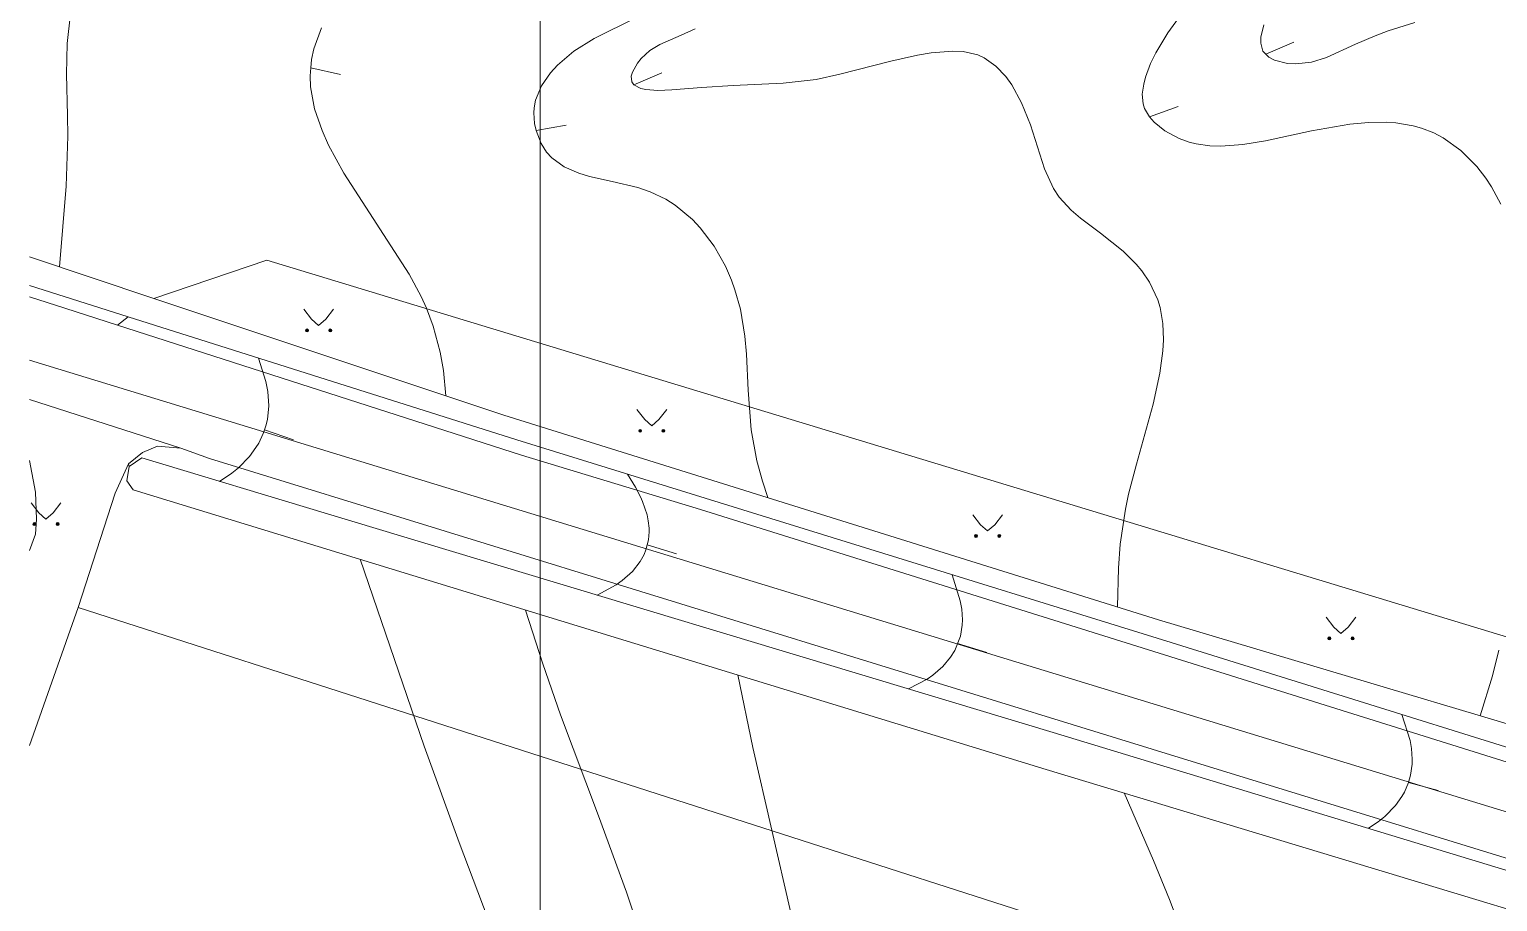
# Model space of a CAD drawing. Extents: x 1000 to 4000, y -5000 to -1000.
# Drawn here: x 1000 to 1096.1, y -4665.5 to -4608.3 of the extents above; entities that cross this region are included whole.
import ezdxf

# ---------------------------------------------------------------- set-up
doc = ezdxf.new("R2010")
doc.units = 0
doc.header["$MEASUREMENT"] = 0
for name, color, linetype in [('границы команд_1', 10, 'CONTINUOUS'), ('СЛОЙ_11', 7, 'CONTINUOUS'), ('СЛОЙ_24', 7, 'CONTINUOUS'), ('СЛОЙ_30', 7, 'CONTINUOUS'), ('СЛОЙ_31', 7, 'CONTINUOUS'), ('СЛОЙ_40', 7, 'CONTINUOUS'), ('СЛОЙ_41', 7, 'CONTINUOUS'), ('СЛОЙ_50', 7, 'CONTINUOUS'), ('СЛОЙ_51', 7, 'CONTINUOUS'), ('СЛОЙ_52', 7, 'CONTINUOUS')]:
    doc.layers.add(name, color=color, linetype=linetype)

msp = doc.modelspace()

# ---------------------------------------------------------------- linework, layer by layer
at = {"layer": 'границы команд_1', "color": 251, "lineweight": 0}
msp.add_lwpolyline([(1033.439, -1863.261), (3102.461, -1863.261), (3102.461, -4710.896), (1033.439, -4710.896)], close=True, dxfattribs=at)
at = {"layer": 'СЛОЙ_11', "color": 253, "linetype": 'Continuous', "lineweight": 0}
msp.add_lwpolyline([(1003.192, -4646.212), (1135.852, -4688.955), (1171.916, -4700.006), (1238.222, -4718.174)], dxfattribs=at)
at = {"layer": 'СЛОЙ_24', "color": 253, "linetype": 'Continuous', "lineweight": 0}
for points in [[(1000, -4625.856), (1002.315, -4626.602), (1005.78, -4627.718)], [(1005.78, -4627.718), (1032.221, -4636.237), (1043.957, -4639.789), (1109.441, -4660.33), (1148.996, -4672.236), (1235.457, -4698.921), (1300.243, -4718.462), (1378.163, -4742.556), (1437.732, -4760.977), (1491.394, -4777.155), (1550.447, -4795.016), (1617.745, -4815.624)], [(1003.192, -4646.212), (1005.616, -4638.724), (1006.491, -4636.798), (1007.401, -4636.063), (1008.381, -4635.642), (1009.922, -4635.783), (1011.787, -4636.455)], [(1000, -4636.584), (1000.403, -4638.653), (1000.473, -4640.439), (1000.403, -4641.42), (1000, -4642.483)], [(1011.787, -4636.455), (1073.522, -4655.498), (1108.561, -4666.283), (1150.81, -4679.1), (1180.738, -4688.415), (1213.221, -4698.64), (1268.526, -4715.624), (1324.533, -4732.502), (1393.003, -4753.514), (1463.039, -4775.126), (1521.816, -4792.247)], [(1000, -4655.264), (1003.192, -4646.212)]]:
    msp.add_lwpolyline(points, dxfattribs=at)
at = {"layer": 'СЛОЙ_30', "color": 253, "linetype": 'Continuous', "lineweight": 0}
for points in [[(1000, -4623.235), (1008.154, -4625.958)], [(1019.512, -4640.09), (1007.366, -4636.413), (1006.526, -4636.973), (1006.386, -4637.919), (1006.806, -4638.514)], [(1019.512, -4640.09), (1067.046, -4654.412), (1106.427, -4666.394), (1130.869, -4674.213)]]:
    msp.add_lwpolyline(points, dxfattribs=at)
at = {"layer": 'СЛОЙ_31', "color": 253, "linetype": 'Continuous', "lineweight": 0}
for points in [[(1000, -4625.109), (1006.466, -4627.16)], [(1008.154, -4625.958), (1031.066, -4633.61), (1073.946, -4647.02), (1109.791, -4657.738), (1149.906, -4669.855), (1242.206, -4698.151), (1301.223, -4716.081), (1391.885, -4742.976), (1438.152, -4757.194), (1489.188, -4772.743), (1513.552, -4780.517)], [(1006.466, -4627.16), (1031.916, -4635.234), (1053.477, -4641.921), (1074.76, -4648.504), (1109.308, -4659.292), (1149.352, -4671.338), (1238.152, -4698.794), (1300.67, -4717.774), (1378.59, -4741.868), (1436.827, -4759.518), (1518.257, -4784.378), (1594.911, -4807.634), (1615.708, -4813.925)], [(1006.806, -4638.514), (1066.591, -4656.828), (1105.816, -4668.727), (1142.304, -4679.765), (1211.716, -4701.161), (1268.386, -4718.285), (1323.833, -4734.953), (1392.303, -4756.316), (1512.423, -4792.759)]]:
    msp.add_lwpolyline(points, dxfattribs=at)
at = {"layer": 'СЛОЙ_40', "color": 253, "linetype": 'Continuous', "lineweight": 0}
for p, q in [((1006.466, -4627.16), (1005.78, -4627.718)), ((1006.491, -4636.798), (1006.526, -4636.973))]:
    msp.add_line(p, q, dxfattribs=at)
msp.add_lwpolyline([(1008.154, -4625.958), (1015.555, -4623.455), (1144.691, -4662.736), (1269.301, -4700.364), (1397.307, -4738.974), (1520.783, -4776.157)], dxfattribs=at)
at = {"layer": 'СЛОЙ_41', "color": 253, "linetype": 'Continuous', "lineweight": 0}
for p, q in [((1017.971, -4626.67), (1018.481, -4627.32)), ((1018.481, -4627.32), (1018.941, -4627.73)), ((1019.411, -4627.32), (1018.941, -4627.73)), ((1019.921, -4626.67), (1019.411, -4627.32)), ((1039.782, -4633.252), (1040.292, -4633.902)), ((1040.292, -4633.902), (1040.752, -4634.312)), ((1041.222, -4633.902), (1040.752, -4634.312)), ((1041.732, -4633.252), (1041.222, -4633.902)), ((1000.115, -4639.361), (1000.625, -4640.011)), ((1002.065, -4639.361), (1001.555, -4640.011)), ((1000.625, -4640.011), (1001.085, -4640.421)), ((1001.555, -4640.011), (1001.085, -4640.421)), ((1061.771, -4640.142), (1062.281, -4640.792)), ((1062.281, -4640.792), (1062.741, -4641.202)), ((1063.211, -4640.792), (1062.741, -4641.202)), ((1063.721, -4640.142), (1063.211, -4640.792)), ((1084.911, -4646.851), (1085.421, -4647.501)), ((1085.421, -4647.501), (1085.881, -4647.911)), ((1086.351, -4647.501), (1085.881, -4647.911)), ((1086.861, -4646.851), (1086.351, -4647.501))]:
    msp.add_line(p, q, dxfattribs=at)
for centre in [(1018.185, -4628.058), (1019.706, -4628.058), (1039.996, -4634.64), (1041.517, -4634.64), (1000.329, -4640.749), (1001.85, -4640.749), (1061.985, -4641.53), (1063.506, -4641.53), (1085.125, -4648.239), (1086.646, -4648.239)]:
    msp.add_circle(centre, 0.0976, dxfattribs=at)
for points in [[(1018.089, -4628.077), (1018.087, -4628.058), (1018.089, -4628.039)], [(1018.094, -4628.095), (1018.089, -4628.039), (1018.094, -4628.021)], [(1018.089, -4628.077), (1018.089, -4628.039), (1018.094, -4628.095)], [(1018.103, -4628.112), (1018.094, -4628.021), (1018.103, -4628.004)], [(1018.094, -4628.095), (1018.094, -4628.021), (1018.103, -4628.112)], [(1018.116, -4628.127), (1018.103, -4628.004), (1018.116, -4627.989)], [(1018.103, -4628.112), (1018.103, -4628.004), (1018.116, -4628.127)], [(1018.13, -4628.139), (1018.116, -4627.989), (1018.13, -4627.977)], [(1018.116, -4628.127), (1018.116, -4627.989), (1018.13, -4628.139)], [(1018.147, -4628.148), (1018.13, -4627.977), (1018.147, -4627.968)], [(1018.13, -4628.139), (1018.13, -4627.977), (1018.147, -4628.148)], [(1018.166, -4628.154), (1018.147, -4627.968), (1018.166, -4627.962)], [(1018.147, -4628.148), (1018.147, -4627.968), (1018.166, -4628.154)], [(1018.185, -4628.156), (1018.166, -4627.962), (1018.185, -4627.96)], [(1018.166, -4628.154), (1018.166, -4627.962), (1018.185, -4628.156)], [(1019.61, -4628.077), (1019.608, -4628.058), (1019.61, -4628.039)], [(1019.615, -4628.095), (1019.61, -4628.039), (1019.615, -4628.021)], [(1019.61, -4628.077), (1019.61, -4628.039), (1019.615, -4628.095)], [(1019.624, -4628.112), (1019.615, -4628.021), (1019.624, -4628.004)], [(1019.615, -4628.095), (1019.615, -4628.021), (1019.624, -4628.112)], [(1019.637, -4628.127), (1019.624, -4628.004), (1019.637, -4627.989)], [(1019.624, -4628.112), (1019.624, -4628.004), (1019.637, -4628.127)], [(1019.651, -4628.139), (1019.637, -4627.989), (1019.651, -4627.977)], [(1019.637, -4628.127), (1019.637, -4627.989), (1019.651, -4628.139)], [(1019.668, -4628.148), (1019.651, -4627.977), (1019.668, -4627.968)], [(1019.651, -4628.139), (1019.651, -4627.977), (1019.668, -4628.148)], [(1019.687, -4628.154), (1019.668, -4627.968), (1019.687, -4627.962)], [(1019.668, -4628.148), (1019.668, -4627.968), (1019.687, -4628.154)], [(1019.706, -4628.156), (1019.687, -4627.962), (1019.706, -4627.96)], [(1019.687, -4628.154), (1019.687, -4627.962), (1019.706, -4628.156)], [(1039.9, -4634.659), (1039.898, -4634.64), (1039.9, -4634.621)], [(1039.905, -4634.677), (1039.9, -4634.621), (1039.905, -4634.603)], [(1039.9, -4634.659), (1039.9, -4634.621), (1039.905, -4634.677)], [(1039.914, -4634.694), (1039.905, -4634.603), (1039.914, -4634.586)], [(1039.905, -4634.677), (1039.905, -4634.603), (1039.914, -4634.694)], [(1039.927, -4634.709), (1039.914, -4634.586), (1039.927, -4634.571)], [(1039.914, -4634.694), (1039.914, -4634.586), (1039.927, -4634.709)], [(1039.941, -4634.721), (1039.927, -4634.571), (1039.941, -4634.559)], [(1039.927, -4634.709), (1039.927, -4634.571), (1039.941, -4634.721)], [(1039.958, -4634.73), (1039.941, -4634.559), (1039.958, -4634.55)], [(1039.941, -4634.721), (1039.941, -4634.559), (1039.958, -4634.73)], [(1039.977, -4634.736), (1039.958, -4634.55), (1039.977, -4634.544)], [(1039.958, -4634.73), (1039.958, -4634.55), (1039.977, -4634.736)], [(1039.996, -4634.738), (1039.977, -4634.544), (1039.996, -4634.542)], [(1039.977, -4634.736), (1039.977, -4634.544), (1039.996, -4634.738)], [(1041.421, -4634.659), (1041.419, -4634.64), (1041.421, -4634.621)], [(1041.426, -4634.677), (1041.421, -4634.621), (1041.426, -4634.603)], [(1041.421, -4634.659), (1041.421, -4634.621), (1041.426, -4634.677)], [(1041.435, -4634.694), (1041.426, -4634.603), (1041.435, -4634.586)], [(1041.426, -4634.677), (1041.426, -4634.603), (1041.435, -4634.694)], [(1041.448, -4634.709), (1041.435, -4634.586), (1041.448, -4634.571)], [(1041.435, -4634.694), (1041.435, -4634.586), (1041.448, -4634.709)], [(1041.462, -4634.721), (1041.448, -4634.571), (1041.462, -4634.559)], [(1041.448, -4634.709), (1041.448, -4634.571), (1041.462, -4634.721)], [(1041.479, -4634.73), (1041.462, -4634.559), (1041.479, -4634.55)], [(1041.462, -4634.721), (1041.462, -4634.559), (1041.479, -4634.73)], [(1041.498, -4634.736), (1041.479, -4634.55), (1041.498, -4634.544)], [(1041.479, -4634.73), (1041.479, -4634.55), (1041.498, -4634.736)], [(1041.517, -4634.738), (1041.498, -4634.544), (1041.517, -4634.542)], [(1041.498, -4634.736), (1041.498, -4634.544), (1041.517, -4634.738)], [(1000.233, -4640.768), (1000.231, -4640.749), (1000.233, -4640.73)], [(1000.238, -4640.786), (1000.233, -4640.73), (1000.238, -4640.712)], [(1000.233, -4640.768), (1000.233, -4640.73), (1000.238, -4640.786)], [(1000.247, -4640.803), (1000.238, -4640.712), (1000.247, -4640.695)], [(1000.238, -4640.786), (1000.238, -4640.712), (1000.247, -4640.803)], [(1000.26, -4640.818), (1000.247, -4640.695), (1000.26, -4640.68)], [(1000.247, -4640.803), (1000.247, -4640.695), (1000.26, -4640.818)], [(1000.274, -4640.83), (1000.26, -4640.68), (1000.274, -4640.668)], [(1000.26, -4640.818), (1000.26, -4640.68), (1000.274, -4640.83)], [(1000.291, -4640.839), (1000.274, -4640.668), (1000.291, -4640.659)], [(1000.274, -4640.83), (1000.274, -4640.668), (1000.291, -4640.839)], [(1000.31, -4640.845), (1000.291, -4640.659), (1000.31, -4640.653)], [(1000.291, -4640.839), (1000.291, -4640.659), (1000.31, -4640.845)], [(1000.329, -4640.847), (1000.31, -4640.653), (1000.329, -4640.651)], [(1000.31, -4640.845), (1000.31, -4640.653), (1000.329, -4640.847)], [(1001.754, -4640.768), (1001.752, -4640.749), (1001.754, -4640.73)], [(1001.759, -4640.786), (1001.754, -4640.73), (1001.759, -4640.712)], [(1001.754, -4640.768), (1001.754, -4640.73), (1001.759, -4640.786)], [(1001.768, -4640.803), (1001.759, -4640.712), (1001.768, -4640.695)], [(1001.759, -4640.786), (1001.759, -4640.712), (1001.768, -4640.803)], [(1001.781, -4640.818), (1001.768, -4640.695), (1001.781, -4640.68)], [(1001.768, -4640.803), (1001.768, -4640.695), (1001.781, -4640.818)], [(1001.795, -4640.83), (1001.781, -4640.68), (1001.795, -4640.668)], [(1001.781, -4640.818), (1001.781, -4640.68), (1001.795, -4640.83)], [(1001.812, -4640.839), (1001.795, -4640.668), (1001.812, -4640.659)], [(1001.795, -4640.83), (1001.795, -4640.668), (1001.812, -4640.839)], [(1001.831, -4640.845), (1001.812, -4640.659), (1001.831, -4640.653)], [(1001.812, -4640.839), (1001.812, -4640.659), (1001.831, -4640.845)], [(1001.85, -4640.847), (1001.831, -4640.653), (1001.85, -4640.651)], [(1001.831, -4640.845), (1001.831, -4640.653), (1001.85, -4640.847)], [(1061.889, -4641.549), (1061.887, -4641.53), (1061.889, -4641.511)], [(1061.894, -4641.567), (1061.889, -4641.511), (1061.894, -4641.493)], [(1061.889, -4641.549), (1061.889, -4641.511), (1061.894, -4641.567)], [(1061.903, -4641.584), (1061.894, -4641.493), (1061.903, -4641.476)], [(1061.894, -4641.567), (1061.894, -4641.493), (1061.903, -4641.584)], [(1061.916, -4641.599), (1061.903, -4641.476), (1061.916, -4641.461)], [(1061.903, -4641.584), (1061.903, -4641.476), (1061.916, -4641.599)], [(1061.93, -4641.611), (1061.916, -4641.461), (1061.93, -4641.449)], [(1061.916, -4641.599), (1061.916, -4641.461), (1061.93, -4641.611)], [(1061.947, -4641.62), (1061.93, -4641.449), (1061.947, -4641.44)], [(1061.93, -4641.611), (1061.93, -4641.449), (1061.947, -4641.62)], [(1061.966, -4641.626), (1061.947, -4641.44), (1061.966, -4641.434)], [(1061.947, -4641.62), (1061.947, -4641.44), (1061.966, -4641.626)], [(1061.985, -4641.628), (1061.966, -4641.434), (1061.985, -4641.432)], [(1061.966, -4641.626), (1061.966, -4641.434), (1061.985, -4641.628)], [(1063.41, -4641.549), (1063.408, -4641.53), (1063.41, -4641.511)], [(1063.415, -4641.567), (1063.41, -4641.511), (1063.415, -4641.493)], [(1063.41, -4641.549), (1063.41, -4641.511), (1063.415, -4641.567)], [(1063.424, -4641.584), (1063.415, -4641.493), (1063.424, -4641.476)], [(1063.415, -4641.567), (1063.415, -4641.493), (1063.424, -4641.584)], [(1063.437, -4641.599), (1063.424, -4641.476), (1063.437, -4641.461)], [(1063.424, -4641.584), (1063.424, -4641.476), (1063.437, -4641.599)], [(1063.451, -4641.611), (1063.437, -4641.461), (1063.451, -4641.449)], [(1063.437, -4641.599), (1063.437, -4641.461), (1063.451, -4641.611)], [(1063.468, -4641.62), (1063.451, -4641.449), (1063.468, -4641.44)], [(1063.451, -4641.611), (1063.451, -4641.449), (1063.468, -4641.62)], [(1063.487, -4641.626), (1063.468, -4641.44), (1063.487, -4641.434)], [(1063.468, -4641.62), (1063.468, -4641.44), (1063.487, -4641.626)], [(1063.506, -4641.628), (1063.487, -4641.434), (1063.506, -4641.432)], [(1063.487, -4641.626), (1063.487, -4641.434), (1063.506, -4641.628)], [(1085.029, -4648.258), (1085.027, -4648.239), (1085.029, -4648.22)], [(1085.034, -4648.276), (1085.029, -4648.22), (1085.034, -4648.202)], [(1085.029, -4648.258), (1085.029, -4648.22), (1085.034, -4648.276)], [(1085.043, -4648.293), (1085.034, -4648.202), (1085.043, -4648.185)], [(1085.034, -4648.276), (1085.034, -4648.202), (1085.043, -4648.293)], [(1085.056, -4648.308), (1085.043, -4648.185), (1085.056, -4648.17)], [(1085.043, -4648.293), (1085.043, -4648.185), (1085.056, -4648.308)], [(1085.07, -4648.32), (1085.056, -4648.17), (1085.07, -4648.158)], [(1085.056, -4648.308), (1085.056, -4648.17), (1085.07, -4648.32)], [(1085.087, -4648.329), (1085.07, -4648.158), (1085.087, -4648.149)], [(1085.07, -4648.32), (1085.07, -4648.158), (1085.087, -4648.329)], [(1085.106, -4648.335), (1085.087, -4648.149), (1085.106, -4648.143)], [(1085.087, -4648.329), (1085.087, -4648.149), (1085.106, -4648.335)], [(1085.125, -4648.337), (1085.106, -4648.143), (1085.125, -4648.141)], [(1085.106, -4648.335), (1085.106, -4648.143), (1085.125, -4648.337)], [(1086.55, -4648.258), (1086.548, -4648.239), (1086.55, -4648.22)], [(1086.555, -4648.276), (1086.55, -4648.22), (1086.555, -4648.202)], [(1086.55, -4648.258), (1086.55, -4648.22), (1086.555, -4648.276)], [(1086.564, -4648.293), (1086.555, -4648.202), (1086.564, -4648.185)], [(1086.555, -4648.276), (1086.555, -4648.202), (1086.564, -4648.293)], [(1086.577, -4648.308), (1086.564, -4648.185), (1086.577, -4648.17)], [(1086.564, -4648.293), (1086.564, -4648.185), (1086.577, -4648.308)], [(1086.591, -4648.32), (1086.577, -4648.17), (1086.591, -4648.158)], [(1086.577, -4648.308), (1086.577, -4648.17), (1086.591, -4648.32)], [(1086.608, -4648.329), (1086.591, -4648.158), (1086.608, -4648.149)], [(1086.591, -4648.32), (1086.591, -4648.158), (1086.608, -4648.329)], [(1086.627, -4648.335), (1086.608, -4648.149), (1086.627, -4648.143)], [(1086.608, -4648.329), (1086.608, -4648.149), (1086.627, -4648.335)], [(1086.646, -4648.337), (1086.627, -4648.143), (1086.646, -4648.141)], [(1086.627, -4648.335), (1086.627, -4648.143), (1086.646, -4648.337)]]:
    msp.add_solid(points, dxfattribs=at)
at = {"layer": 'СЛОЙ_41', "color": 253, "linetype": 'Continuous', "lineweight": 0, "extrusion": (0, 0, -1)}
for points in [[(-1018.185, -4628.156), (-1018.185, -4627.96), (-1018.204, -4628.154)], [(-1018.204, -4628.154), (-1018.185, -4627.96), (-1018.204, -4627.962)], [(-1018.204, -4628.154), (-1018.204, -4627.962), (-1018.222, -4628.148)], [(-1018.222, -4628.148), (-1018.204, -4627.962), (-1018.222, -4627.968)], [(-1018.222, -4628.148), (-1018.222, -4627.968), (-1018.239, -4628.139)], [(-1018.239, -4628.139), (-1018.222, -4627.968), (-1018.239, -4627.977)], [(-1018.239, -4628.139), (-1018.239, -4627.977), (-1018.254, -4628.127)], [(-1018.254, -4628.127), (-1018.239, -4627.977), (-1018.254, -4627.989)], [(-1018.254, -4628.127), (-1018.254, -4627.989), (-1018.266, -4628.112)], [(-1018.266, -4628.112), (-1018.254, -4627.989), (-1018.266, -4628.004)], [(-1018.266, -4628.112), (-1018.266, -4628.004), (-1018.275, -4628.095)], [(-1018.275, -4628.095), (-1018.266, -4628.004), (-1018.275, -4628.021)], [(-1018.275, -4628.095), (-1018.275, -4628.021), (-1018.28, -4628.077)], [(-1018.28, -4628.077), (-1018.275, -4628.021), (-1018.28, -4628.039)], [(-1018.28, -4628.077), (-1018.28, -4628.039), (-1018.282, -4628.058)], [(-1019.706, -4628.156), (-1019.706, -4627.96), (-1019.725, -4628.154)], [(-1019.725, -4628.154), (-1019.706, -4627.96), (-1019.725, -4627.962)], [(-1019.725, -4628.154), (-1019.725, -4627.962), (-1019.743, -4628.148)], [(-1019.743, -4628.148), (-1019.725, -4627.962), (-1019.743, -4627.968)], [(-1019.743, -4628.148), (-1019.743, -4627.968), (-1019.76, -4628.139)], [(-1019.76, -4628.139), (-1019.743, -4627.968), (-1019.76, -4627.977)], [(-1019.76, -4628.139), (-1019.76, -4627.977), (-1019.775, -4628.127)], [(-1019.775, -4628.127), (-1019.76, -4627.977), (-1019.775, -4627.989)], [(-1019.775, -4628.127), (-1019.775, -4627.989), (-1019.787, -4628.112)], [(-1019.787, -4628.112), (-1019.775, -4627.989), (-1019.787, -4628.004)], [(-1019.787, -4628.112), (-1019.787, -4628.004), (-1019.796, -4628.095)], [(-1019.796, -4628.095), (-1019.787, -4628.004), (-1019.796, -4628.021)], [(-1019.796, -4628.095), (-1019.796, -4628.021), (-1019.801, -4628.077)], [(-1019.801, -4628.077), (-1019.796, -4628.021), (-1019.801, -4628.039)], [(-1019.801, -4628.077), (-1019.801, -4628.039), (-1019.803, -4628.058)], [(-1039.996, -4634.738), (-1039.996, -4634.542), (-1040.015, -4634.736)], [(-1040.015, -4634.736), (-1039.996, -4634.542), (-1040.015, -4634.544)], [(-1040.015, -4634.736), (-1040.015, -4634.544), (-1040.033, -4634.73)], [(-1040.033, -4634.73), (-1040.015, -4634.544), (-1040.033, -4634.55)], [(-1040.033, -4634.73), (-1040.033, -4634.55), (-1040.05, -4634.721)], [(-1040.05, -4634.721), (-1040.033, -4634.55), (-1040.05, -4634.559)], [(-1040.05, -4634.721), (-1040.05, -4634.559), (-1040.065, -4634.709)], [(-1040.065, -4634.709), (-1040.05, -4634.559), (-1040.065, -4634.571)], [(-1040.065, -4634.709), (-1040.065, -4634.571), (-1040.077, -4634.694)], [(-1040.077, -4634.694), (-1040.065, -4634.571), (-1040.077, -4634.586)], [(-1040.077, -4634.694), (-1040.077, -4634.586), (-1040.086, -4634.677)], [(-1040.086, -4634.677), (-1040.077, -4634.586), (-1040.086, -4634.603)], [(-1040.086, -4634.677), (-1040.086, -4634.603), (-1040.091, -4634.659)], [(-1040.091, -4634.659), (-1040.086, -4634.603), (-1040.091, -4634.621)], [(-1040.091, -4634.659), (-1040.091, -4634.621), (-1040.093, -4634.64)], [(-1041.517, -4634.738), (-1041.517, -4634.542), (-1041.536, -4634.736)], [(-1041.536, -4634.736), (-1041.517, -4634.542), (-1041.536, -4634.544)], [(-1041.536, -4634.736), (-1041.536, -4634.544), (-1041.554, -4634.73)], [(-1041.554, -4634.73), (-1041.536, -4634.544), (-1041.554, -4634.55)], [(-1041.554, -4634.73), (-1041.554, -4634.55), (-1041.571, -4634.721)], [(-1041.571, -4634.721), (-1041.554, -4634.55), (-1041.571, -4634.559)], [(-1041.571, -4634.721), (-1041.571, -4634.559), (-1041.586, -4634.709)], [(-1041.586, -4634.709), (-1041.571, -4634.559), (-1041.586, -4634.571)], [(-1041.586, -4634.709), (-1041.586, -4634.571), (-1041.598, -4634.694)], [(-1041.598, -4634.694), (-1041.586, -4634.571), (-1041.598, -4634.586)], [(-1041.598, -4634.694), (-1041.598, -4634.586), (-1041.607, -4634.677)], [(-1041.607, -4634.677), (-1041.598, -4634.586), (-1041.607, -4634.603)], [(-1041.607, -4634.677), (-1041.607, -4634.603), (-1041.612, -4634.659)], [(-1041.612, -4634.659), (-1041.607, -4634.603), (-1041.612, -4634.621)], [(-1041.612, -4634.659), (-1041.612, -4634.621), (-1041.614, -4634.64)], [(-1000.329, -4640.847), (-1000.329, -4640.651), (-1000.348, -4640.845)], [(-1000.348, -4640.845), (-1000.329, -4640.651), (-1000.348, -4640.653)], [(-1000.348, -4640.845), (-1000.348, -4640.653), (-1000.366, -4640.839)], [(-1000.366, -4640.839), (-1000.348, -4640.653), (-1000.366, -4640.659)], [(-1000.366, -4640.839), (-1000.366, -4640.659), (-1000.383, -4640.83)], [(-1000.383, -4640.83), (-1000.366, -4640.659), (-1000.383, -4640.668)], [(-1000.383, -4640.83), (-1000.383, -4640.668), (-1000.398, -4640.818)], [(-1000.398, -4640.818), (-1000.383, -4640.668), (-1000.398, -4640.68)], [(-1000.398, -4640.818), (-1000.398, -4640.68), (-1000.41, -4640.803)], [(-1000.41, -4640.803), (-1000.398, -4640.68), (-1000.41, -4640.695)], [(-1000.41, -4640.803), (-1000.41, -4640.695), (-1000.419, -4640.786)], [(-1000.419, -4640.786), (-1000.41, -4640.695), (-1000.419, -4640.712)], [(-1000.419, -4640.786), (-1000.419, -4640.712), (-1000.424, -4640.768)], [(-1000.424, -4640.768), (-1000.419, -4640.712), (-1000.424, -4640.73)], [(-1000.424, -4640.768), (-1000.424, -4640.73), (-1000.426, -4640.749)], [(-1001.85, -4640.847), (-1001.85, -4640.651), (-1001.869, -4640.845)], [(-1001.869, -4640.845), (-1001.85, -4640.651), (-1001.869, -4640.653)], [(-1001.869, -4640.845), (-1001.869, -4640.653), (-1001.887, -4640.839)], [(-1001.887, -4640.839), (-1001.869, -4640.653), (-1001.887, -4640.659)], [(-1001.887, -4640.839), (-1001.887, -4640.659), (-1001.904, -4640.83)], [(-1001.904, -4640.83), (-1001.887, -4640.659), (-1001.904, -4640.668)], [(-1001.904, -4640.83), (-1001.904, -4640.668), (-1001.919, -4640.818)], [(-1001.919, -4640.818), (-1001.904, -4640.668), (-1001.919, -4640.68)], [(-1001.919, -4640.818), (-1001.919, -4640.68), (-1001.931, -4640.803)], [(-1001.931, -4640.803), (-1001.919, -4640.68), (-1001.931, -4640.695)], [(-1001.931, -4640.803), (-1001.931, -4640.695), (-1001.94, -4640.786)], [(-1001.94, -4640.786), (-1001.931, -4640.695), (-1001.94, -4640.712)], [(-1001.94, -4640.786), (-1001.94, -4640.712), (-1001.945, -4640.768)], [(-1001.945, -4640.768), (-1001.94, -4640.712), (-1001.945, -4640.73)], [(-1001.945, -4640.768), (-1001.945, -4640.73), (-1001.947, -4640.749)], [(-1061.985, -4641.628), (-1061.985, -4641.432), (-1062.004, -4641.626)], [(-1062.004, -4641.626), (-1061.985, -4641.432), (-1062.004, -4641.434)], [(-1062.004, -4641.626), (-1062.004, -4641.434), (-1062.022, -4641.62)], [(-1062.022, -4641.62), (-1062.004, -4641.434), (-1062.022, -4641.44)], [(-1062.022, -4641.62), (-1062.022, -4641.44), (-1062.039, -4641.611)], [(-1062.039, -4641.611), (-1062.022, -4641.44), (-1062.039, -4641.449)], [(-1062.039, -4641.611), (-1062.039, -4641.449), (-1062.054, -4641.599)], [(-1062.054, -4641.599), (-1062.039, -4641.449), (-1062.054, -4641.461)], [(-1062.054, -4641.599), (-1062.054, -4641.461), (-1062.066, -4641.584)], [(-1062.066, -4641.584), (-1062.054, -4641.461), (-1062.066, -4641.476)], [(-1062.066, -4641.584), (-1062.066, -4641.476), (-1062.075, -4641.567)], [(-1062.075, -4641.567), (-1062.066, -4641.476), (-1062.075, -4641.493)], [(-1062.075, -4641.567), (-1062.075, -4641.493), (-1062.08, -4641.549)], [(-1062.08, -4641.549), (-1062.075, -4641.493), (-1062.08, -4641.511)], [(-1062.08, -4641.549), (-1062.08, -4641.511), (-1062.082, -4641.53)], [(-1063.506, -4641.628), (-1063.506, -4641.432), (-1063.525, -4641.626)], [(-1063.525, -4641.626), (-1063.506, -4641.432), (-1063.525, -4641.434)], [(-1063.525, -4641.626), (-1063.525, -4641.434), (-1063.543, -4641.62)], [(-1063.543, -4641.62), (-1063.525, -4641.434), (-1063.543, -4641.44)], [(-1063.543, -4641.62), (-1063.543, -4641.44), (-1063.56, -4641.611)], [(-1063.56, -4641.611), (-1063.543, -4641.44), (-1063.56, -4641.449)], [(-1063.56, -4641.611), (-1063.56, -4641.449), (-1063.575, -4641.599)], [(-1063.575, -4641.599), (-1063.56, -4641.449), (-1063.575, -4641.461)], [(-1063.575, -4641.599), (-1063.575, -4641.461), (-1063.587, -4641.584)], [(-1063.587, -4641.584), (-1063.575, -4641.461), (-1063.587, -4641.476)], [(-1063.587, -4641.584), (-1063.587, -4641.476), (-1063.596, -4641.567)], [(-1063.596, -4641.567), (-1063.587, -4641.476), (-1063.596, -4641.493)], [(-1063.596, -4641.567), (-1063.596, -4641.493), (-1063.601, -4641.549)], [(-1063.601, -4641.549), (-1063.596, -4641.493), (-1063.601, -4641.511)], [(-1063.601, -4641.549), (-1063.601, -4641.511), (-1063.603, -4641.53)], [(-1085.125, -4648.337), (-1085.125, -4648.141), (-1085.144, -4648.335)], [(-1085.144, -4648.335), (-1085.125, -4648.141), (-1085.144, -4648.143)], [(-1085.144, -4648.335), (-1085.144, -4648.143), (-1085.162, -4648.329)], [(-1085.162, -4648.329), (-1085.144, -4648.143), (-1085.162, -4648.149)], [(-1085.162, -4648.329), (-1085.162, -4648.149), (-1085.179, -4648.32)], [(-1085.179, -4648.32), (-1085.162, -4648.149), (-1085.179, -4648.158)], [(-1085.179, -4648.32), (-1085.179, -4648.158), (-1085.194, -4648.308)], [(-1085.194, -4648.308), (-1085.179, -4648.158), (-1085.194, -4648.17)], [(-1085.194, -4648.308), (-1085.194, -4648.17), (-1085.206, -4648.293)], [(-1085.206, -4648.293), (-1085.194, -4648.17), (-1085.206, -4648.185)], [(-1085.206, -4648.293), (-1085.206, -4648.185), (-1085.215, -4648.276)], [(-1085.215, -4648.276), (-1085.206, -4648.185), (-1085.215, -4648.202)], [(-1085.215, -4648.276), (-1085.215, -4648.202), (-1085.22, -4648.258)], [(-1085.22, -4648.258), (-1085.215, -4648.202), (-1085.22, -4648.22)], [(-1085.22, -4648.258), (-1085.22, -4648.22), (-1085.222, -4648.239)], [(-1086.646, -4648.337), (-1086.646, -4648.141), (-1086.665, -4648.335)], [(-1086.665, -4648.335), (-1086.646, -4648.141), (-1086.665, -4648.143)], [(-1086.665, -4648.335), (-1086.665, -4648.143), (-1086.683, -4648.329)], [(-1086.683, -4648.329), (-1086.665, -4648.143), (-1086.683, -4648.149)], [(-1086.683, -4648.329), (-1086.683, -4648.149), (-1086.7, -4648.32)], [(-1086.7, -4648.32), (-1086.683, -4648.149), (-1086.7, -4648.158)], [(-1086.7, -4648.32), (-1086.7, -4648.158), (-1086.715, -4648.308)], [(-1086.715, -4648.308), (-1086.7, -4648.158), (-1086.715, -4648.17)], [(-1086.715, -4648.308), (-1086.715, -4648.17), (-1086.727, -4648.293)], [(-1086.727, -4648.293), (-1086.715, -4648.17), (-1086.727, -4648.185)], [(-1086.727, -4648.293), (-1086.727, -4648.185), (-1086.736, -4648.276)], [(-1086.736, -4648.276), (-1086.727, -4648.185), (-1086.736, -4648.202)], [(-1086.736, -4648.276), (-1086.736, -4648.202), (-1086.741, -4648.258)], [(-1086.741, -4648.258), (-1086.736, -4648.202), (-1086.741, -4648.22)], [(-1086.741, -4648.258), (-1086.741, -4648.22), (-1086.743, -4648.239)]]:
    msp.add_solid(points, dxfattribs=at)
at = {"layer": 'СЛОЙ_50', "color": 253, "linetype": 'Continuous', "lineweight": 0}
for p, q in [((1039.577, -4611.955), (1041.415, -4611.168)), ((1073.347, -4614.073), (1075.222, -4613.376)), ((1033.176, -4614.953), (1035.146, -4614.608)), ((1060.783, -4648.573), (1062.693, -4649.166)), ((1090.309, -4657.692), (1092.241, -4658.21))]:
    msp.add_line(p, q, dxfattribs=at)
for points in [[(1002.696, -4607.307), (1002.467, -4609.259), (1002.427, -4611.266), (1002.498, -4613.982), (1002.522, -4615.337), (1002.416, -4618.615), (1001.972, -4623.894)], [(1048.351, -4639.016), (1048.001, -4637.941), (1047.645, -4636.605), (1047.262, -4634.583), (1047.059, -4631.968), (1046.954, -4629.622), (1046.853, -4628.444), (1046.561, -4626.677), (1046.204, -4625.403), (1045.976, -4624.774), (1045.574, -4623.852), (1044.834, -4622.538), (1043.935, -4621.342), (1043.426, -4620.8), (1042.292, -4619.852), (1041.668, -4619.455), (1040.66, -4618.972), (1039.851, -4618.699), (1038.164, -4618.298), (1036.684, -4617.964), (1035.984, -4617.756), (1035.022, -4617.342), (1034.201, -4616.751), (1033.858, -4616.37), (1033.504, -4615.809), (1033.176, -4614.953), (1033.081, -4614.498), (1033.035, -4613.808), (1033.057, -4613.468), (1033.151, -4612.97), (1033.53, -4612.035), (1034.115, -4611.184), (1034.588, -4610.667), (1035.658, -4609.765), (1036.978, -4608.934), (1039.759, -4607.563)], [(1096.363, -4619.785), (1095.744, -4618.639), (1095.38, -4618.091), (1094.773, -4617.314), (1093.739, -4616.277), (1092.58, -4615.441), (1091.962, -4615.114), (1091.16, -4614.801), (1090.609, -4614.647), (1089.471, -4614.457), (1088.887, -4614.415), (1087.69, -4614.425), (1086.465, -4614.538), (1083.959, -4614.981), (1080.937, -4615.64), (1079.454, -4615.881), (1078.009, -4615.979), (1077.306, -4615.953), (1076.392, -4615.825), (1075.947, -4615.714), (1075.295, -4615.485), (1074.357, -4614.981), (1073.645, -4614.408), (1073.347, -4614.073), (1073.023, -4613.513), (1072.931, -4613.212), (1072.877, -4612.576), (1072.966, -4611.911), (1073.086, -4611.462), (1073.423, -4610.578), (1073.763, -4609.867), (1074.54, -4608.552), (1075.414, -4607.347)], [(1080.842, -4608.027), (1080.643, -4608.846), (1080.63, -4609.241), (1080.776, -4609.761), (1080.972, -4609.96), (1081.169, -4610.16), (1081.534, -4610.348), (1082.376, -4610.562), (1082.922, -4610.599), (1083.962, -4610.478), (1084.948, -4610.166), (1086.844, -4609.294), (1088.119, -4608.751), (1088.979, -4608.434), (1090.72, -4607.891)], [(1027.281, -4632.346), (1027.114, -4630.676), (1026.904, -4629.492), (1026.447, -4627.777), (1026.002, -4626.604), (1025.655, -4625.844), (1024.863, -4624.363), (1020.595, -4617.759), (1019.593, -4615.91), (1019.17, -4614.962), (1018.68, -4613.528), (1018.415, -4612.094), (1018.384, -4611.384), (1018.434, -4610.849), (1018.483, -4610.314), (1018.638, -4609.61), (1019.137, -4608.223)], [(1040.06, -4610.232), (1040.629, -4609.725), (1041.276, -4609.332), (1042.676, -4608.705), (1043.59, -4608.285)], [(1071.251, -4646.177), (1071.314, -4643.632), (1071.435, -4642.077), (1071.765, -4639.777), (1071.975, -4638.787), (1072.487, -4636.827), (1073.594, -4632.887), (1074.028, -4630.853), (1074.217, -4629.404), (1074.256, -4628.679), (1074.22, -4627.604), (1074.044, -4626.562), (1073.895, -4626.058), (1073.345, -4624.889), (1072.852, -4624.164), (1072.476, -4623.708), (1071.632, -4622.862), (1070.148, -4621.693), (1068.829, -4620.705), (1068.222, -4620.187), (1067.438, -4619.332), (1067.055, -4618.751), (1066.462, -4617.462), (1065.544, -4614.595), (1064.975, -4613.139), (1064.326, -4611.965), (1063.938, -4611.43), (1063.278, -4610.732), (1062.524, -4610.199), (1062.113, -4610.009), (1061.148, -4609.785), (1060.464, -4609.753), (1059.051, -4609.876), (1058.161, -4610.024), (1056.411, -4610.408), (1053.08, -4611.274), (1051.529, -4611.607), (1049.358, -4611.851), (1046.08, -4611.998), (1044.007, -4612.14), (1042.071, -4612.3), (1041.157, -4612.326), (1040.371, -4612.27), (1040.046, -4612.2), (1039.577, -4611.955), (1039.449, -4611.772), (1039.414, -4611.407), (1039.492, -4611.13), (1039.813, -4610.542), (1040.06, -4610.232)], [(1080.972, -4609.96), (1082.807, -4609.164)], [(1018.434, -4610.849), (1020.383, -4611.297)], [(1015.002, -4629.868), (1015.493, -4631.4), (1015.614, -4632.055), (1015.673, -4632.997), (1015.583, -4633.892), (1015.483, -4634.323), (1015.401, -4634.567), (1015.319, -4634.811), (1015.021, -4635.438), (1014.838, -4635.741), (1014.405, -4636.325), (1013.687, -4637.059), (1013.268, -4637.407), (1012.458, -4637.955)], [(1015.401, -4634.567), (1017.288, -4635.228)], [(1039.162, -4637.482), (1039.68, -4638.329), (1040.01, -4638.957), (1040.147, -4639.264), (1040.447, -4640.153), (1040.526, -4640.534), (1040.58, -4641.027), (1040.585, -4641.267), (1040.542, -4641.794), (1040.459, -4642.118), (1040.376, -4642.443), (1040.247, -4642.755), (1039.994, -4643.207), (1039.483, -4643.849), (1038.815, -4644.448), (1038.422, -4644.731), (1037.187, -4645.416)], [(1040.459, -4642.118), (1042.372, -4642.703)], [(1021.651, -4643.061), (1025.861, -4655.303), (1028.145, -4661.627), (1030.96, -4669.078)], [(1060.415, -4644.067), (1060.956, -4645.776), (1061.053, -4646.33), (1061.099, -4647.036), (1061.085, -4647.375), (1060.967, -4648.104), (1060.599, -4649.041), (1060.326, -4649.476), (1059.807, -4650.087), (1059.155, -4650.646), (1058.779, -4650.907), (1057.563, -4651.555)], [(1040.398, -4668.765), (1039.101, -4664.872), (1037.277, -4659.875), (1034.787, -4653.242), (1033.615, -4649.902), (1032.489, -4646.382)], [(1094.997, -4653.315), (1095.801, -4650.706), (1096.23, -4649.006)], [(1049.856, -4666.234), (1047.365, -4655.401), (1046.395, -4650.641)], [(1089.871, -4653.223), (1090.414, -4654.935), (1090.508, -4655.466), (1090.557, -4656.15), (1090.548, -4656.483), (1090.447, -4657.206), (1090.309, -4657.692), (1090.04, -4658.314), (1089.869, -4658.614), (1089.454, -4659.192), (1088.747, -4659.917), (1088.329, -4660.26), (1087.677, -4660.689)], [(1071.685, -4658.373), (1073.614, -4662.787), (1074.66, -4665.345), (1076.117, -4669.219)]]:
    msp.add_lwpolyline(points, dxfattribs=at)
at = {"layer": 'СЛОЙ_51', "color": 253, "linetype": 'Continuous', "lineweight": 0}
msp.add_lwpolyline([(1000, -4630.005), (1246.055, -4705.331), (1605.59, -4814.472), (1716.591, -4848.836), (1805.365, -4875.139), (1823.12, -4881.971), (1854.874, -4897.343), (1904.724, -4921.938), (1922.376, -4925.354), (2000, -4915.052)], dxfattribs=at)
at = {"layer": 'СЛОЙ_52', "color": 253, "linetype": 'Continuous', "lineweight": 0}
msp.add_line((1000, -4632.595), (1009.922, -4635.783), dxfattribs=at)

doc.saveas('drawing.dxf')
